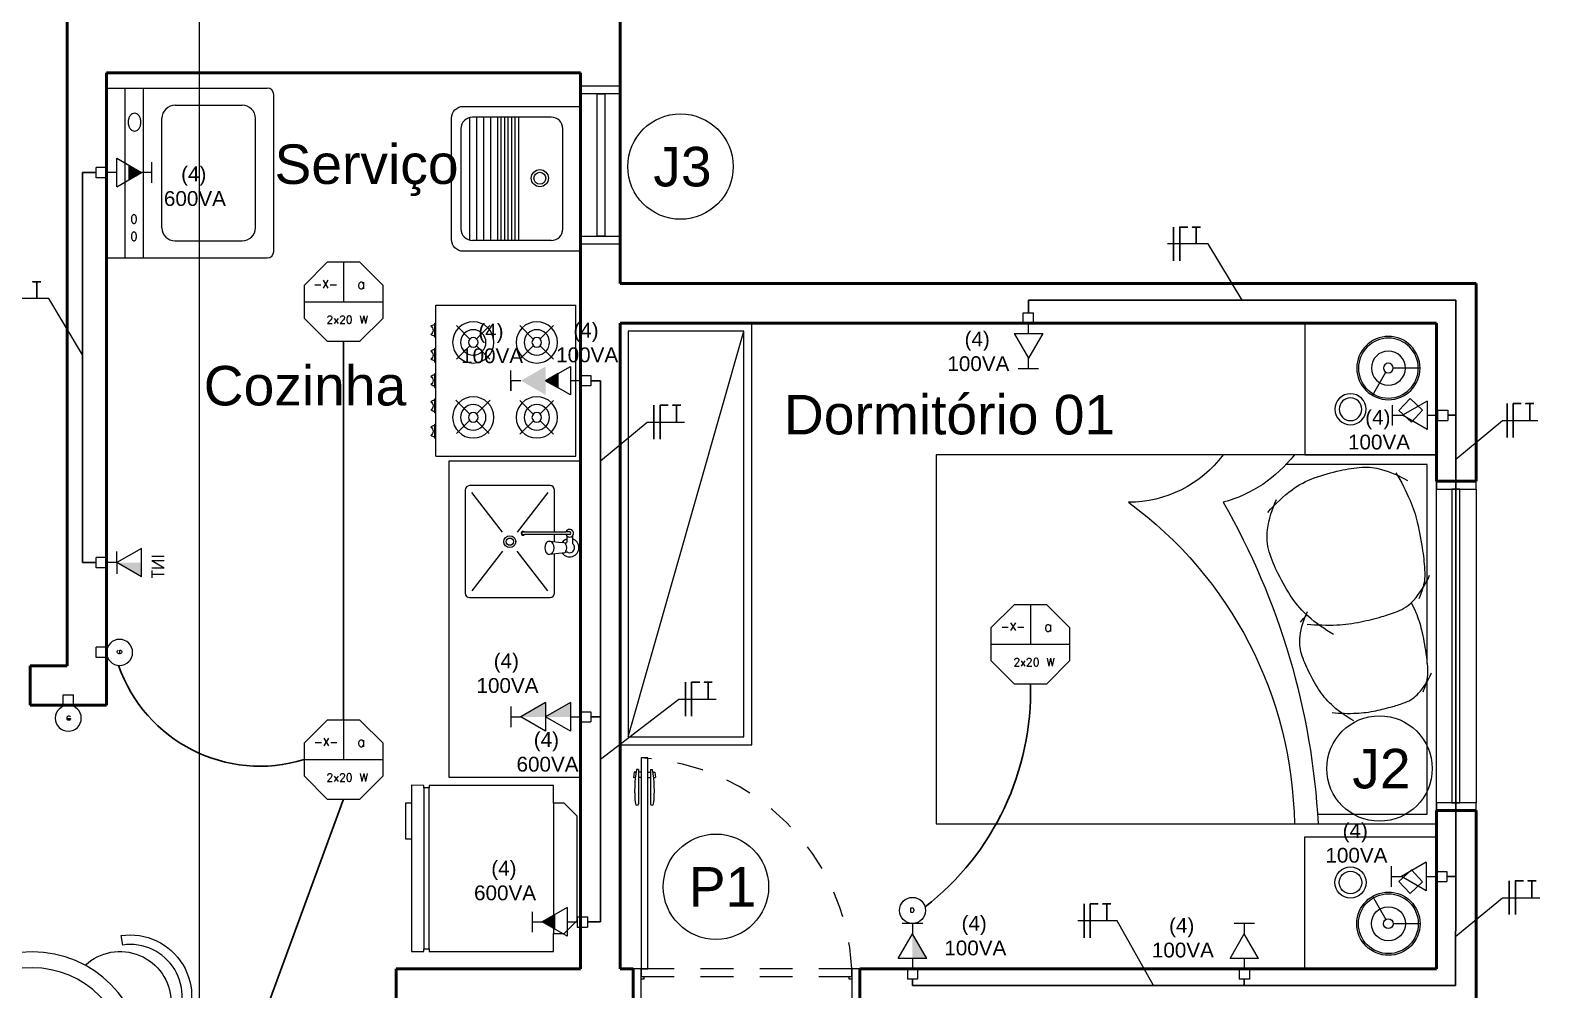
# Model space of a CAD drawing. Header units: inches. Extents: x 179605 to 179710, y 9196007 to 9196046.
# Drawn here: x 179674.85 to 179680.59, y 9196027.14 to 9196030.78 of the extents above; entities that cross this region are included whole.
import ezdxf

# ---------------------------------------------------------------- set-up
doc = ezdxf.new("R2010")
doc.units = ezdxf.units.IN
doc.header["$MEASUREMENT"] = 0
for name, pattern in [('CONTINU', [0]), ('DASH2', [0.75, 0.5, -0.25]), ('HIDDEN', [0.375, 0.25, -0.125]), ('HIDDEN2', [0.1875, 0.125, -0.0625])]:
    doc.linetypes.add(name, pattern=pattern)
for name, color, linetype in [('Electric', 10, 'Continuous'), ('ILUMINAÇÃO', 3, 'Continuous'), ('LAYOUT', 7, 'CONTINU'), ('LAYOUT_A. MOLHADAS', 7, 'Continuous'), ('PTF', 1, 'Continuous'), ('PTO', 1, 'Continuous'), ('TEP', 40, 'DASH2'), ('TEXTO', 250, 'Continuous')]:
    doc.layers.add(name, color=color, linetype=linetype)
for name, color, linetype, lineweight in [('Eletrodutos', 220, 'Continuous', 25), ('ESQUADRIA', 7, 'Continuous', 5), ('FNT', 30, 'Continuous', 25), ('HACHURA', 7, 'Continuous', 0), ('HASTES', 250, 'Continuous', 25), ('NOTAS', 180, 'Continuous', 25), ('PAREDE', 7, 'Continuous', 50), ('PISO', 7, 'Continuous', 5), ('SÍMBOLO', 7, 'Continuous', 5)]:
    doc.layers.add(name, color=color, linetype=linetype, lineweight=lineweight)
doc.styles.add('Cota', font='arial.ttf')
doc.styles.add('R_60_1-100', font='swissl.ttf', dxfattribs={"height": 0.15})
doc.styles.add('R_80_1-75', font='swissl.ttf', dxfattribs={"height": 0.15})
doc.styles.add('romans', font='romans.shx', dxfattribs={"width": 1.4})
doc.styles.get("Standard").update_dxf_attribs({"font": ''})
doc.styles.get('STANDARD').set_extended_font_data('txt.shx')

# ---------------------------------------------------------------- blocks, each defined once
blk = doc.blocks.new('A$C44EB09CF')
at = {"layer": 'ESQUADRIA'}
for points in [[(0, 0), (0.03, 0), (0.03, 0.15), (0, 0.15)], [(0.57, 0), (0.03, 0), (0.03, 0.15), (0.57, 0.15)], [(0.57, 0), (0.6, 0), (0.6, 0.15), (0.57, 0.15)], [(0.03, 0.0576), (0.57, 0.0576), (0.57, 0.0876), (0.03, 0.0876)]]:
    blk.add_lwpolyline(points, close=True, dxfattribs=at)
blk = doc.blocks.new('maquina_lavar')
at = {"layer": 'LAYOUT_A. MOLHADAS'}
for p, q in [((0, 0.2975), (0, -0.2975)), ((0.635, 0.3225), (0.025, 0.3225)), ((0.495, 0.3225), (0.495, -0.3225)), ((0.565, 0.3225), (0.565, -0.3225)), ((0.635, 0.3225), (0.635, -0.3225)), ((0.375, 0.2575), (0.12, 0.2575)), ((0.07, 0.2075), (0.07, -0.2075)), ((0.425, 0.2075), (0.425, -0.2075)), ((0.375, -0.2575), (0.12, -0.2575)), ((0.635, -0.3225), (0.025, -0.3225))]:
    blk.add_line(p, q, dxfattribs=at)
for points in [[(0.5311, 0.2576, 0.158104), (0.5277, 0.2565, 0.106506), (0.5242, 0.2526, 0.071806), (0.5222, 0.2474, 0.05817), (0.5214, 0.2406, 0.05817), (0.5222, 0.2338, 0.071806), (0.5242, 0.2286, 0.106506), (0.5277, 0.2247, 0.158104), (0.5311, 0.2236, 0.158104), (0.5345, 0.2247, 0.106506), (0.5379, 0.2286, 0.071806), (0.54, 0.2338, 0.05817), (0.5408, 0.2406, 0.05817), (0.54, 0.2474, 0.071806), (0.5379, 0.2526, 0.106506), (0.5345, 0.2565, 0.158104)], [(0.5311, 0.192, 0.158104), (0.5277, 0.1909, 0.106506), (0.5242, 0.187, 0.071806), (0.5222, 0.1818, 0.05817), (0.5214, 0.175, 0.05817), (0.5222, 0.1682, 0.071806), (0.5242, 0.163, 0.106506), (0.5277, 0.1591, 0.158104), (0.5311, 0.158, 0.158104), (0.5345, 0.1591, 0.106506), (0.5379, 0.163, 0.071806), (0.54, 0.1682, 0.05817), (0.5408, 0.175, 0.05817), (0.54, 0.1818, 0.071806), (0.5379, 0.187, 0.106506), (0.5345, 0.1909, 0.158104)], [(0.5287, -0.1589, 0.132138), (0.5199, -0.1612, 0.106661), (0.5115, -0.1688, 0.083339), (0.5064, -0.1794, 0.072039), (0.5044, -0.1929, 0.072039), (0.5064, -0.2063, 0.083339), (0.5115, -0.2169, 0.106661), (0.5199, -0.2245, 0.132138), (0.5287, -0.2269, 0.132138), (0.5375, -0.2245, 0.106661), (0.5459, -0.2169, 0.083339), (0.551, -0.2063, 0.072039), (0.553, -0.1929, 0.072039), (0.551, -0.1794, 0.083339), (0.5459, -0.1688, 0.106661), (0.5375, -0.1612, 0.132138)]]:
    blk.add_lwpolyline(points, format="xyb", close=True, dxfattribs=at)
for centre, radius, start, end in [((0.025, 0.2975), 0.025, 90, 180), ((0.12, 0.2075), 0.05, 90, 180), ((0.375, 0.2075), 0.05, 0, 90), ((0.12, -0.2075), 0.05, 180, 270), ((0.375, -0.2075), 0.05, 270, 0), ((0.025, -0.2975), 0.025, 180, 270)]:
    blk.add_arc(centre, radius, start, end, dxfattribs=at)
blk = doc.blocks.new('A$C12630BB8')
for p, q in [((0.0409, 0.112), (0.0409, 0.41)), ((0.4645, 0.4546), (0.0855, 0.4546)), ((0.509, 0.112), (0.509, 0.41)), ((0.0855, 0.0674), (0.4645, 0.0674))]:
    blk.add_line(p, q)
blk.add_lwpolyline([(0, 0), (0, 0.4457, -0.414214), (0.0446, 0.4903), (0.5054, 0.4903, -0.414214), (0.55, 0.4457), (0.55, 0)], format="xyb", close=True)
for points in [[(0.0421, 0.4203), (0.5079, 0.4203)], [(0.0409, 0.3938), (0.509, 0.3938)], [(0.0409, 0.3674), (0.509, 0.3674)], [(0.0409, 0.341), (0.509, 0.341)], [(0.0409, 0.3145), (0.509, 0.3145)], [(0.0409, 0.3013), (0.509, 0.3013)], [(0.0409, 0.2881), (0.509, 0.2881)], [(0.0409, 0.2749), (0.509, 0.2749)], [(0.0409, 0.2617), (0.509, 0.2617)], [(0.0409, 0.2485), (0.509, 0.2485)], [(0.0409, 0.2352), (0.509, 0.2352)]]:
    blk.add_lwpolyline(points)
for radius in [0.0325, 0.0226]:
    blk.add_circle((0.2773, 0.1549), radius)
for centre, start, end in [((0.0855, 0.41), 90, 180), ((0.4645, 0.41), 0, 90), ((0.0855, 0.112), 180, 270), ((0.4645, 0.112), 270, 0)]:
    blk.add_arc(centre, 0.0446, start, end)
blk = doc.blocks.new('A$C7E1C57F4')
at = {"layer": 'LAYOUT_A. MOLHADAS'}
for p, q in [((0.1175, 0.6525), (0.0675, 0.6025)), ((0.5125, 0.6525), (0.1175, 0.6525)), ((0.5625, 0.6025), (0.5125, 0.6525)), ((0.0675, 0.6025), (0.0675, 0.5625)), ((0.5625, 0.5625), (0.5625, 0.6025)), ((0.0675, 0.5625), (0, 0.5625)), ((0, 0.5625), (0, 0.09)), ((0.0675, 0.5625), (0.5625, 0.5625)), ((0.63, 0.5625), (0.5625, 0.5625)), ((0.63, 0.09), (0.63, 0.5625)), ((0, 0.09), (0.01, 0.09)), ((0.01, 0.07), (0, 0.07)), ((0, 0.07), (0, 0.0225)), ((0.62, 0.09), (0.01, 0.09)), ((0.01, 0.09), (0.01, 0.07)), ((0.01, 0.07), (0.62, 0.07)), ((0.62, 0.07), (0.62, 0.09)), ((0.62, 0.09), (0.63, 0.09)), ((0.63, 0.07), (0.62, 0.07)), ((0.63, 0.0225), (0.63, 0.07)), ((0, 0.0225), (0.0675, 0.0225)), ((0.0675, 0.0225), (0.2025, 0.0225)), ((0.0675, 0.0225), (0.0675, 0)), ((0.2025, 0), (0.2025, 0.0225)), ((0.2025, 0.0225), (0.63, 0.0225)), ((0.0675, 0), (0.2025, 0))]:
    blk.add_line(p, q, dxfattribs=at)
blk = doc.blocks.new('A$C4DAD441B')
at = {"layer": 'LAYOUT_A. MOLHADAS', "lineweight": 0}
for p, q in [((0, 0.408), (0, 0.017)), ((0.323, 0.4251), (0.017, 0.425)), ((0.34, 0.2494), (0.34, 0.4081)), ((0.1419, 0.2488), (0.0255, 0.3995)), ((0.3145, 0.3995), (0.198, 0.2488)), ((0.2201, 0.2494), (0.2255, 0.2494)), ((0.2201, 0.2394), (0.2255, 0.2394)), ((0.2255, 0.2494), (0.3837, 0.2494)), ((0.3837, 0.2394), (0.2255, 0.2394)), ((0.34, 0.2125), (0.34, 0.2394)), ((0.3973, 0.2494), (0.3837, 0.2494)), ((0.3973, 0.2394), (0.3837, 0.2394)), ((0.388, 0.223), (0.388, 0.2333)), ((0.4079, 0.2345), (0.408, 0.2227)), ((0.142, 0.1762), (0.0255, 0.0255)), ((0.3145, 0.0255), (0.198, 0.1763)), ((0.3199, 0.2141), (0.3691, 0.2099)), ((0.3754, 0.2093), (0.3691, 0.2099)), ((0.3754, 0.2093), (0.3785, 0.2082)), ((0.3785, 0.2082), (0.382, 0.2035)), ((0.382, 0.1752), (0.3785, 0.1705)), ((0.3887, 0.1726), (0.38, 0.1726)), ((0.382, 0.2035), (0.3839, 0.1975)), ((0.3839, 0.1812), (0.382, 0.1752)), ((0.3839, 0.1975), (0.3847, 0.1893)), ((0.3847, 0.1893), (0.3839, 0.1812)), ((0.388, 0.2157), (0.388, 0.223)), ((0.408, 0.2227), (0.408, 0.205)), ((0.3691, 0.1688), (0.3199, 0.1643)), ((0.34, 0.0171), (0.34, 0.1661)), ((0.3754, 0.1693), (0.3691, 0.1688)), ((0.3785, 0.1705), (0.3754, 0.1693)), ((0.017, 0), (0.323, 0.0001))]:
    blk.add_line(p, q, dxfattribs=at)
for radius in [0.0226, 0.0138]:
    blk.add_circle((0.17, 0.2125), radius, dxfattribs=at)
for centre, radius, start, end in [((0.017, 0.408), 0.017, 90.00674, 180.00674), ((0.323, 0.4081), 0.017, 0.00674, 90.00674), ((0.2201, 0.2444), 0.00738, 42.66263, 317.35084), ((0.2201, 0.2444), 0.005, 90.00026, 270.01321), ((0.3973, 0.2444), 0.0145, 317.20607, 159.84573), ((0.3973, 0.2444), 0.0145, 200.16775, 229.84738), ((0.3973, 0.2444), 0.0145, 229.84737, 317.20607), ((0.3973, 0.2444), 0.005, 270.01046, 90.00301), ((0.3418, 0.1895), 0.039, 155.08804, 204.92543), ((0.3199, 0.1991), 0.015, 89.84951, 153.00391), ((0.3203, 0.1797), 0.0153, 205.49512, 268.52656), ((0.3195, 0.1978), 0.0164, 29.86467, 88.62792), ((0.3185, 0.1814), 0.0173, 283.13217, 329.34132), ((0.3028, 0.1895), 0.035, 331.08948, 27.88281), ((0.3973, 0.1894), 0.0349, 105.54406, 144.00547), ((0.3973, 0.1894), 0.0349, 216.17721, 72.2635), ((0.378, 0.2156), 0.01, 282.83522, 0.00674), ((0.3973, 0.1894), 0.0189, 242.74347, 55.74429), ((0.017, 0.017), 0.017, 180.00674, 270.00674), ((0.323, 0.0171), 0.017, 270.00673, 0.00673)]:
    blk.add_arc(centre, radius, start, end, dxfattribs=at)
blk = doc.blocks.new('A$C4ABB454C')
at = {"layer": 'LAYOUT_A. MOLHADAS', "lineweight": 0}
blk.add_lwpolyline([(0.55, 1.2), (0.05, 1.2), (0.05, 0), (0.55, 0)], close=True, dxfattribs=at)
at = {"layer": 'PISO', "color": 1}
blk.add_blockref('A$C4DAD441B', (0.1111, 0.6815), dxfattribs=at)
blk = doc.blocks.new('A$C73877B83')
at = {"layer": 'LAYOUT'}
for p, q in [((0.2747, 0.243), (0.1867, 0.1922)), ((0.1708, 0.063), (0.1708, 0.1646))]:
    blk.add_line(p, q, dxfattribs=at)
for points in [[(0.5, 0), (0, 0), (0, 0.5), (0.5, 0.5)], [(0.2859, 0.1004), (0.3301, 0.0532), (0.3754, 0.0957), (0.3312, 0.1428)]]:
    blk.add_lwpolyline(points, close=True, dxfattribs=at)
for centre, radius in [((0.3271, 0.3269), 0.059), ((0.3271, 0.3269), 0.043), ((0.1708, 0.183), 0.12), ((0.1708, 0.183), 0.1136), ((0.1708, 0.183), 0.0646), ((0.1708, 0.183), 0.0184)]:
    blk.add_circle(centre, radius, dxfattribs=at)
blk = doc.blocks.new('A$C732F4725')
at = {"layer": 'LAYOUT'}
blk.add_line((0.03, 1.57), (0.47, 0.03), dxfattribs=at)
for points in [[(0, 1.6), (0.5, 1.6), (0.5, 0), (0, 0)], [(0.03, 1.57), (0.47, 1.57), (0.47, 0.03), (0.03, 0.03)]]:
    blk.add_lwpolyline(points, close=True, dxfattribs=at)
blk = doc.blocks.new('camacasal1')
at = {"layer": 'LAYOUT', "lineweight": 20}
for p, q in [((0.1, 0), (0.1, 1.4)), ((0.1, 1.4), (2, 1.4)), ((2, 1.4), (2, 0)), ((1.5482, 1.364), (1.964, 1.364)), ((1.964, 1.364), (1.964, 0.8486)), ((1.964, 0.7916), (1.964, 0.036)), ((2, 0), (0.1, 0)), ((1.964, 0.036), (1.4292, 0.036))]:
    blk.add_line(p, q, dxfattribs=at)
for points in [[(1.6853, 1.0097, 0.050543), (1.6075, 0.9542, 0.064376), (1.5579, 0.8978, 0.03352), (1.5145, 0.8232, 0.039598), (1.4874, 0.7553, 0.109626), (1.4818, 0.6879, 0.0754), (1.5094, 0.5942)], [(1.6035, 0.9779, -0.034352), (1.6955, 0.9804, -0.04249), (1.7693, 0.9709, -0.015911), (1.8335, 0.955, -0.020937), (1.8812, 0.9393, -0.121269), (1.9314, 0.9049, -0.080025), (1.9807, 0.8278)], [(1.9038, 0.5611, 0.014129), (1.921, 0.5979, 0.04596), (1.9428, 0.6645, 0.01901), (1.9594, 0.7529, 0.025886), (1.9658, 0.8187, 0.088683), (1.9591, 0.869, 0.020726), (1.9477, 0.9003)], [(1.609, 0.6815, 0.050543), (1.513, 0.613, 0.064376), (1.4517, 0.5435, 0.03352), (1.3983, 0.4514, 0.039598), (1.3648, 0.3677, 0.109626), (1.3579, 0.2845, 0.0754), (1.392, 0.1689)], [(1.4832, 0.6344, 0.020037), (1.5074, 0.608, 0.075208)], [(1.508, 0.6422, -0.034352), (1.6215, 0.6452, -0.04249), (1.7125, 0.6336, -0.015911), (1.7917, 0.6139, -0.020937), (1.8506, 0.5945, -0.121269), (1.9126, 0.5521, -0.080025), (1.9733, 0.4571)], [(1.8455, 0.0681, 0.033461), (1.8997, 0.1735, 0.04596), (1.9265, 0.2556, 0.01901), (1.9471, 0.3647, 0.025886), (1.9549, 0.4458, 0.088683), (1.9467, 0.5079, 0.020726), (1.9326, 0.5465)], [(1.3596, 0.2185, 0.057152), (1.4511, 0.1325, 0.075208), (1.5356, 0.0875, 0.030275), (1.634, 0.0593, 0.036967), (1.717, 0.0472, 0.089016), (1.7911, 0.0551, 0.061822), (1.8892, 0.0975)]]:
    blk.add_lwpolyline(points, format="xyb", dxfattribs=at)
for centre, radius, start, end in [((-0.0814, 1.4233), 1.5416, 306.24325, 359.13368), ((-1.1907, 1.5456), 2.7445, 330.16037, 356.95887), ((0.83, -0.27), 0.45, 36.8699, 90), ((1.055, -0.315), 0.5131, 37.87498, 74.74488)]:
    blk.add_arc(centre, radius, start, end, dxfattribs=at)
blk = doc.blocks.new('PORTA80_PB')
at = {"layer": 'ESQUADRIA'}
for p, q in [((0.0036, 0.8955), (0.0002, 0.8755)), ((0.0075, 0.8755), (0.0002, 0.8755)), ((0.0105, 0.8955), (0.0036, 0.8955)), ((0.02, 0.9055), (0.0125, 0.9055)), ((0.02, 0.9055), (0.02, 0.7763)), ((0.03, 0.8955), (0.02, 0.8955)), ((0.03, 0.8755), (0.02, 0.8755)), ((0.055, 0.8955), (0.065, 0.8955)), ((0.055, 0.8755), (0.065, 0.8755)), ((0.065, 0.9055), (0.065, 0.7763)), ((0.065, 0.9055), (0.0725, 0.9055)), ((0.0745, 0.8955), (0.0814, 0.8955)), ((0.0775, 0.8755), (0.0848, 0.8755)), ((0.0814, 0.8955), (0.0848, 0.8755)), ((0.83, 0), (0.03, 0))]:
    blk.add_line(p, q, dxfattribs=at)
for points in [[(0.03, 0.15), (0.055, 0.15), (0.055, 0.95), (0.03, 0.95)], [(0, 0), (0.03, 0), (0.03, 0.15), (0, 0.15)], [(0.04, 0.11), (0.03, 0.11), (0.03, 0.12), (0.04, 0.12)], [(0.82, 0.12), (0.83, 0.12), (0.83, 0.11), (0.82, 0.11)], [(0.83, 0), (0.86, 0), (0.86, 0.15), (0.83, 0.15)]]:
    blk.add_lwpolyline(points, close=True, dxfattribs=at)
at = {"layer": 'ESQUADRIA', "linetype": 'HIDDEN2'}
blk.add_lwpolyline([(0.03, 0.12), (0.83, 0.12), (0.83, 0.15), (0.03, 0.15)], close=True, dxfattribs=at)
at = {"layer": 'ESQUADRIA', "linetype": 'HIDDEN', "ltscale": 0.4}
blk.add_arc((-0.0154, 0.1046), 0.8466, 3.07158, 86.92842, dxfattribs=at)
at = {"layer": 'ESQUADRIA'}
for centre, radius, start, end in [((0.4334, 0.8257), 0.4284, 169.26017, 186.65508), ((-0.3484, 0.8257), 0.4284, 353.34492, 10.73983), ((0.0139, 0.7771), 0.00614, 187.18725, 352.0859), ((0.0711, 0.7771), 0.00614, 187.9141, 352.81275)]:
    blk.add_arc(centre, radius, start, end, dxfattribs=at)
blk = doc.blocks.new('A$C249D7A9F')
at = {"layer": 'LAYOUT_A. MOLHADAS'}
for p, q in [((0, 0.0191), (0, 0.5514)), ((0, 0.5514), (0.5732, 0.5514)), ((0.5732, 0.0191), (0.5732, 0.5514)), ((0.1342, 0.4155), (0.0836, 0.4661)), ((0.2109, 0.4661), (0.1604, 0.4157)), ((0.4186, 0.4156), (0.3683, 0.4659)), ((0.4955, 0.4659), (0.445, 0.4154)), ((0.1345, 0.3897), (0.0836, 0.3388)), ((0.2109, 0.3388), (0.1601, 0.3896)), ((0.4191, 0.3895), (0.3683, 0.3386)), ((0.4955, 0.3386), (0.4445, 0.3896)), ((0.1339, 0.174), (0.0857, 0.2223)), ((0.2129, 0.2251), (0.1613, 0.1734)), ((0.4186, 0.1743), (0.3683, 0.2247)), ((0.4956, 0.2247), (0.4451, 0.1742)), ((0.1355, 0.1476), (0.0857, 0.0978)), ((0.2129, 0.095), (0.1598, 0.1481)), ((0.4191, 0.1482), (0.3683, 0.0974)), ((0.4956, 0.0974), (0.4446, 0.1484)), ((0, 0.0191), (0.5732, 0.0191)), ((0.0684, 0.0153), (0.0684, 0.0172)), ((0.0684, 0.0172), (0.1212, 0.0172)), ((0.0684, 0.0153), (0.1212, 0.0153)), ((0.0849, 0.0172), (0.0849, 0.0191)), ((0.1049, 0.0172), (0.1049, 0.0191)), ((0.1212, 0.0153), (0.1212, 0.0172)), ((0.1647, 0.0172), (0.2176, 0.0172)), ((0.1647, 0.0153), (0.1647, 0.0172)), ((0.1647, 0.0153), (0.2176, 0.0153)), ((0.1812, 0.0172), (0.1812, 0.0191)), ((0.2012, 0.0172), (0.2012, 0.0191)), ((0.2176, 0.0153), (0.2176, 0.0172)), ((0.261, 0.0172), (0.3139, 0.0172)), ((0.261, 0.0153), (0.261, 0.0172)), ((0.261, 0.0153), (0.3139, 0.0153)), ((0.2775, 0.0172), (0.2775, 0.0191)), ((0.2975, 0.0172), (0.2975, 0.0191)), ((0.3139, 0.0153), (0.3139, 0.0172)), ((0.3574, 0.0153), (0.3574, 0.0172)), ((0.3574, 0.0172), (0.4102, 0.0172)), ((0.3574, 0.0153), (0.4102, 0.0153)), ((0.3739, 0.0172), (0.3739, 0.0191)), ((0.3939, 0.0172), (0.3939, 0.0191)), ((0.4102, 0.0153), (0.4102, 0.0172)), ((0.4516, 0.0153), (0.4516, 0.0172)), ((0.4516, 0.0172), (0.5044, 0.0172)), ((0.4516, 0.0153), (0.5044, 0.0153)), ((0.4681, 0.0172), (0.4681, 0.0191)), ((0.4881, 0.0172), (0.4881, 0.0191)), ((0.5044, 0.0153), (0.5044, 0.0172))]:
    blk.add_line(p, q, dxfattribs=at)
for centre, radius in [((0.1474, 0.4028), 0.0783), ((0.4318, 0.4028), 0.0783), ((0.1474, 0.4028), 0.0483), ((0.1474, 0.4028), 0.0183), ((0.4318, 0.4028), 0.0483), ((0.4318, 0.4028), 0.0183), ((0.1474, 0.1615), 0.0783), ((0.4318, 0.1615), 0.0783), ((0.1474, 0.1615), 0.0483), ((0.1474, 0.1615), 0.0183), ((0.4318, 0.1615), 0.0483), ((0.4318, 0.1615), 0.0183)]:
    blk.add_circle(centre, radius, dxfattribs=at)
for centre, radius, start, end in [((0.0949, 0.0152), 0.0214, 179.77732, 222.19147), ((0.0942, -0.0091), 0.0182, 30.07184, 146.86423), ((0.0949, 0.0152), 0.0214, 314.74459, 0.22268), ((0.1912, 0.0152), 0.0214, 179.77732, 222.19147), ((0.1905, -0.0091), 0.0182, 30.07184, 146.86423), ((0.1912, 0.0152), 0.0214, 314.74459, 0.22268), ((0.2875, 0.0152), 0.0214, 179.77732, 222.19147), ((0.2869, -0.0091), 0.0182, 30.07184, 146.86423), ((0.2875, 0.0152), 0.0214, 314.74459, 0.22268), ((0.3839, 0.0152), 0.0214, 179.77732, 222.19147), ((0.3832, -0.0091), 0.0182, 30.07184, 146.86423), ((0.3839, 0.0152), 0.0214, 314.74459, 0.22268), ((0.4781, 0.0152), 0.0214, 179.77732, 222.19147), ((0.4774, -0.0091), 0.0182, 30.07184, 146.86423), ((0.4781, 0.0152), 0.0214, 314.74459, 0.22268)]:
    blk.add_arc(centre, radius, start, end, dxfattribs=at)
blk = doc.blocks.new('A$C39A72CA2')
at = {"layer": 'ESQUADRIA'}
for points in [[(0, 0), (0.03, 0), (0.03, 0.15), (0, 0.15)], [(1.22, 0), (0.03, 0), (0.03, 0.15), (1.22, 0.15)], [(1.22, 0), (1.25, 0), (1.25, 0.15), (1.22, 0.15)], [(0.03, 0.0576), (1.22, 0.0576), (1.22, 0.0876), (0.03, 0.0876)]]:
    blk.add_lwpolyline(points, close=True, dxfattribs=at)
blk = doc.blocks.new('A$C7D722421')
at = {"layer": 'LAYOUT', "lineweight": 20}
for points in [[(0.8981, 1.2136), (0.8649, 1.199, 0.666667), (0.5019, 1.192), (0.4682, 1.2053, -0.666667)], [(0.1378, 0.8649), (0.1232, 0.8981, 0.666667), (0.1315, 0.4682), (0.1448, 0.5019, -0.666667)], [(1.199, 0.4719), (1.2136, 0.4387, 0.666667), (1.2053, 0.8686), (1.192, 0.8349, -0.666667)], [(0.4719, 0.1378), (0.4387, 0.1232, 0.666667), (0.8686, 0.1315), (0.8349, 0.1448, -0.666667)]]:
    blk.add_lwpolyline(points, format="xyb", close=True, dxfattribs=at)
for radius in [0.4235, 0.363]:
    blk.add_circle((0.6684, 0.6684), radius, dxfattribs=at)
for centre, start, end in [((0.6857, 1.0745), 349.02539, 186.09004), ((0.2623, 0.6857), 79.02539, 276.09004), ((1.0745, 0.6511), 259.02539, 96.09004), ((0.6511, 0.2623), 169.02539, 6.09004)]:
    blk.add_arc(centre, 0.1936, start, end, dxfattribs=at)
blk = doc.blocks.new('tta100')
for p, q in [((-0.1, 0.68), (0.1, 0.68)), ((0, 0.68), (0, 0.58)), ((-0.139, 0.34), (0, 0.58)), ((0.139, 0.34), (0, 0.58)), ((-0.139, 0.1), (0, 0.34)), ((-0.139, 0.34), (0.139, 0.34)), ((0.139, 0.1), (0, 0.34)), ((-0.139, 0.1), (0.139, 0.1)), ((-0.05, 0), (0.05, 0)), ((-0.05, 0), (-0.05, -0.1)), ((0, 0.1), (0, 0)), ((0.05, 0), (0.05, -0.1)), ((-0.05, -0.1), (0.05, -0.1))]:
    blk.add_line(p, q)
for points in [[(0, 0.34), (0, 0.58), (-0.139, 0.34)], [(0, 0.1), (0, 0.34), (-0.139, 0.1)]]:
    blk.add_solid(points)
blk = doc.blocks.new('TA60')
at = {"lineweight": 5}
for p, q in [((-0.139, 0.1), (0, 0.34)), ((-0.1, 0.44), (0.1, 0.44)), ((0, 0.44), (0, 0.34)), ((0.139, 0.1), (0, 0.34)), ((-0.069, 0.22), (0.069, 0.22)), ((-0.139, 0.1), (0.139, 0.1)), ((-0.05, 0), (-0.05, -0.1)), ((-0.05, 0), (0.05, 0)), ((0, 0.1), (0, 0)), ((0.05, 0), (0.05, -0.1)), ((-0.05, -0.1), (0.05, -0.1))]:
    blk.add_line(p, q, dxfattribs=at)
blk.add_lwpolyline([(0, 0.22, 0.139, 0, 0), (0, 0.34, 0, 0, 0)], format="xyseb", dxfattribs=at)
blk = doc.blocks.new('ta30')
at = {"lineweight": 5}
for p, q in [((-0.139, 0.1), (0, 0.34)), ((-0.1, 0.44), (0.1, 0.44)), ((0, 0.44), (0, 0.34)), ((0.139, 0.1), (0, 0.34)), ((-0.139, 0.1), (0.139, 0.1)), ((-0.05, 0), (-0.05, -0.1)), ((-0.05, 0), (0.05, 0)), ((0, 0.1), (0, 0)), ((0.05, 0), (0.05, -0.1)), ((-0.05, -0.1), (0.05, -0.1))]:
    blk.add_line(p, q, dxfattribs=at)
blk = doc.blocks.new('TA100')
at = {"lineweight": 5}
for p, q in [((-0.139, 0.1), (0, 0.34)), ((-0.1, 0.44), (0.1, 0.44)), ((0, 0.44), (0, 0.34)), ((0.139, 0.1), (0, 0.34)), ((-0.139, 0.1), (0, 0.1)), ((-0.05, 0), (0.05, 0)), ((-0.05, 0), (-0.05, -0.1)), ((0, 0.1), (0, 0)), ((0, 0.1), (0.139, 0.1)), ((0.05, 0), (0.05, -0.1)), ((-0.05, -0.1), (0.05, -0.1))]:
    blk.add_line(p, q, dxfattribs=at)
blk.add_solid([(0, 0.1), (0, 0.34), (-0.139, 0.1)], dxfattribs=at)
blk = doc.blocks.new('INTERRUP SIMP 1 TC')
at = {"lineweight": 5}
for p, q in [((-5, 2.5), (-5, -2.5)), ((0, 2.5), (-5, 2.5)), ((0, 2.5), (0, -2.5)), ((0, -2.5), (-5, -2.5)), ((0, 0), (0, 0))]:
    blk.add_line(p, q, dxfattribs=at)
at = {"lineweight": 5, "ltscale": 0.5}
blk.add_circle((6.33, 0.04), 6.33, dxfattribs=at)
blk = doc.blocks.new('BlockRetard')
at = {"layer": 'HACHURA'}
h = blk.add_hatch(color=1, dxfattribs=at)
h.dxf.hatch_style = 1
h.paths.add_polyline_path([(-0.1328, 0.0541), (-0.2266, 0), (-0.1328, -0.0541)])
h = blk.add_hatch(color=1, dxfattribs=at)
h.dxf.hatch_style = 1
h.paths.add_polyline_path([(-0.0859, -0.0271), (-0.0859, 0.0271), (-0.1328, 0)])
at = {"layer": 'Electric'}
for points in [[(-0.2266, 0), (-0.2656, 0), (-0.2656, 0.0391), (-0.2656, -0.0391)], [(0, 0), (0, -0.0195), (0.0391, -0.0195), (0.0391, 0.0195), (0, 0.0195), (0, 0), (-0.0391, 0), (-0.0391, 0.0541), (-0.0859, 0.0271), (-0.0859, -0.0271), (-0.1328, 0), (-0.0859, 0.0271), (-0.0859, -0.0271), (-0.0391, -0.0541), (-0.0391, 0)]]:
    blk.add_lwpolyline(points, dxfattribs=at)
blk = doc.blocks.new('TEL130')
for p, q in [((-0.139, 0.34), (0.139, 0.34)), ((-0.139, 0.34), (0, 0.1)), ((0.139, 0.34), (0, 0.1)), ((-0.05, 0), (-0.05, -0.1)), ((-0.05, 0), (0.05, 0)), ((0, 0.1), (0, 0)), ((0.05, 0), (0.05, -0.1)), ((-0.05, -0.1), (0.05, -0.1))]:
    blk.add_line(p, q)
blk.add_solid([(0, 0.34), (0, 0.1), (-0.139, 0.34)])
blk = doc.blocks.new('Iluminação1')
at = {"layer": 'ILUMINAÇÃO'}
for p, q in [((0, 0.15), (0, 0)), ((-0.15, 0), (0.15, 0))]:
    blk.add_line(p, q, dxfattribs=at)
blk.add_lwpolyline([(-0.0621, 0.15), (-0.15, 0.0621), (-0.15, -0.0621), (-0.0621, -0.15), (0.0621, -0.15), (0.15, -0.0621), (0.15, 0.0621), (0.0621, 0.15)], close=True, dxfattribs=at)

msp = doc.modelspace()

# ---------------------------------------------------------------- linework, layer by layer
at = {"layer": 'Eletrodutos', "linetype": 'CONTINU', "lineweight": 30}
for p, q in [((179675.0532, 9196030.2401), (179675.0532, 9196028.7599)), ((179675.105, 9196030.2401), (179675.0532, 9196030.2401)), ((179678.6441, 9196029.7081), (179678.6441, 9196029.7566)), ((179678.6441, 9196029.7566), (179680.2667, 9196029.7566)), ((179680.2667, 9196029.7566), (179680.2667, 9196027.569)), ((179676.0441, 9196029.6002), (179676.0441, 9196028.1627)), ((179676.9832, 9196029.4505), (179677.0191, 9196029.4505)), ((179677.0191, 9196029.4505), (179677.0191, 9196027.3964)), ((179680.2362, 9196029.319), (179680.2667, 9196029.319)), ((179675.105, 9196028.7599), (179675.0532, 9196028.7599)), ((179676.9832, 9196028.1748), (179677.0191, 9196028.1748)), ((179676.0441, 9196027.8627), (179675.4956, 9196026.369)), ((179680.2332, 9196027.569), (179680.2667, 9196027.569)), ((179680.2667, 9196027.569), (179680.2665, 9196027.1547)), ((179676.9705, 9196027.3964), (179677.0191, 9196027.3964)), ((179678.2041, 9196027.1799), (179678.2041, 9196027.1558)), ((179679.464, 9196027.1551), (179678.2041, 9196027.1558)), ((179679.464, 9196027.1799), (179679.464, 9196027.1551)), ((179680.2665, 9196027.1547), (179679.464, 9196027.1551))]:
    msp.add_line(p, q, dxfattribs=at)
for centre, radius, start, end in [((179675.7269, 9196028.5561), 0.5685, 199.10916, 287.10109), ((179677.6157, 9196028.2722), 1.0367, 307.84563, 1.55089)]:
    msp.add_arc(centre, radius, start, end, dxfattribs=at)
at = {"layer": 'FNT', "linetype": 'CONTINU', "lineweight": 30}
for p, q in [((179679.1957, 9196030.0337), (179679.1957, 9196029.9052)), ((179677.2226, 9196029.3574), (179677.2226, 9196029.2288)), ((179680.4618, 9196029.3634), (179680.4618, 9196029.2349)), ((179677.3425, 9196028.3058), (179677.3425, 9196028.1772)), ((179680.4701, 9196027.5527), (179680.4701, 9196027.4241)), ((179678.8557, 9196027.4652), (179678.8557, 9196027.3367))]:
    msp.add_line(p, q, dxfattribs=at)
for points in [[(179679.2188, 9196029.9052), (179679.2188, 9196030.0337), (179679.2497, 9196030.0337)], [(179679.2972, 9196030.0337), (179679.2663, 9196030.0337), (179679.2818, 9196030.0337), (179679.2818, 9196029.9695)], [(179674.895, 9196029.8262), (179674.8641, 9196029.8262), (179674.8795, 9196029.8262), (179674.8795, 9196029.762)], [(179677.2457, 9196029.2288), (179677.2457, 9196029.3574), (179677.2766, 9196029.3574)], [(179677.3242, 9196029.3574), (179677.2933, 9196029.3574), (179677.3087, 9196029.3574), (179677.3087, 9196029.2931)], [(179680.4849, 9196029.2349), (179680.4849, 9196029.3634), (179680.5158, 9196029.3634)], [(179680.5634, 9196029.3634), (179680.5325, 9196029.3634), (179680.5479, 9196029.3634), (179680.5479, 9196029.2992)], [(179677.3656, 9196028.1772), (179677.3656, 9196028.3058), (179677.3965, 9196028.3058)], [(179677.4441, 9196028.3058), (179677.4132, 9196028.3058), (179677.4286, 9196028.3058), (179677.4286, 9196028.2415)], [(179680.4932, 9196027.4241), (179680.4932, 9196027.5527), (179680.5241, 9196027.5527)], [(179680.5716, 9196027.5527), (179680.5407, 9196027.5527), (179680.5562, 9196027.5527), (179680.5562, 9196027.4884)], [(179678.8788, 9196027.3367), (179678.8788, 9196027.4652), (179678.9097, 9196027.4652)], [(179678.9572, 9196027.4652), (179678.9263, 9196027.4652), (179678.9418, 9196027.4652), (179678.9418, 9196027.401)]]:
    msp.add_lwpolyline(points, dxfattribs=at)
at = {"layer": 'HASTES', "linetype": 'CONTINU', "lineweight": 20}
for points in [[(179679.4554, 9196029.7566), (179679.327, 9196029.9695), (179679.1723, 9196029.9695)], [(179675.0532, 9196029.5492), (179674.9248, 9196029.762), (179674.77, 9196029.762)], [(179677.0191, 9196029.1469), (179677.1971, 9196029.2931), (179677.3385, 9196029.2931)], [(179680.2667, 9196029.1529), (179680.4447, 9196029.2992), (179680.5791, 9196029.2992)], [(179677.0191, 9196028.0147), (179677.317, 9196028.2415), (179677.4584, 9196028.2415)], [(179680.2666, 9196027.3422), (179680.4446, 9196027.4884), (179680.586, 9196027.4884)], [(179679.119, 9196027.1553), (179678.981, 9196027.401), (179678.8314, 9196027.401)]]:
    msp.add_lwpolyline(points, dxfattribs=at)
at = {"layer": 'ILUMINAÇÃO'}
msp.add_circle((179678.2041, 9196027.4403), 0.0495, dxfattribs=at)
at = {"layer": 'PAREDE'}
for p, q in [((179674.9941, 9196028.369), (179674.9941, 9196033.119)), ((179677.0941, 9196031.669), (179677.0941, 9196029.819)), ((179675.1441, 9196028.219), (179675.1441, 9196030.619)), ((179675.1441, 9196030.619), (179676.9441, 9196030.619)), ((179676.9441, 9196027.219), (179676.9441, 9196030.619)), ((179680.3441, 9196029.819), (179677.0941, 9196029.819)), ((179680.3441, 9196029.069), (179680.3441, 9196029.819)), ((179677.0941, 9196027.219), (179677.0941, 9196029.669)), ((179680.1941, 9196029.669), (179677.0941, 9196029.669)), ((179680.1941, 9196029.069), (179680.1941, 9196029.669)), ((179680.3441, 9196029.069), (179680.1941, 9196029.069)), ((179674.8541, 9196028.369), (179674.9941, 9196028.369)), ((179674.8541, 9196028.219), (179674.8541, 9196028.369)), ((179674.8541, 9196028.219), (179675.1441, 9196028.219)), ((179680.1941, 9196027.219), (179680.1941, 9196027.819)), ((179680.3441, 9196027.819), (179680.1941, 9196027.819)), ((179680.3441, 9196027.069), (179680.3441, 9196027.819)), ((179676.9441, 9196027.219), (179676.2441, 9196027.219)), ((179676.2441, 9196027.219), (179676.2441, 9196027.069)), ((179677.1441, 9196027.219), (179677.0941, 9196027.219)), ((179677.1441, 9196027.069), (179677.1441, 9196027.219)), ((179678.0041, 9196027.069), (179678.0041, 9196027.219)), ((179680.1941, 9196027.219), (179678.0041, 9196027.219))]:
    msp.add_line(p, q, dxfattribs=at)
at = {"layer": 'PTF', "ltscale": 10}
for q in [(179675.1832, 9196028.8018), (179675.1832, 9196028.7181)]:
    msp.add_line((179675.1832, 9196028.7599), q, dxfattribs=at)
at = {"layer": 'SÍMBOLO'}
msp.add_line((179675.4956, 9196039.4983), (179675.4956, 9196021.0524), dxfattribs=at)
for centre in [(179677.3232, 9196030.263), (179679.9773, 9196027.9786), (179677.4579, 9196027.5301)]:
    msp.add_circle(centre, 0.2, dxfattribs=at)

# ---------------------------------------------------------------- block references
at = {"layer": 'Electric', "xscale": -1, "rotation": 180}
msp.add_blockref('BlockRetard', (179676.9441, 9196029.4505), dxfattribs=at)
at = {"layer": 'ESQUADRIA', "xscale": -1, "rotation": 90}
msp.add_blockref('A$C44EB09CF', (179677.0941, 9196030.569), dxfattribs=at)
at = {"layer": 'ESQUADRIA', "rotation": 270}
msp.add_blockref('A$C39A72CA2', (179680.1941, 9196029.069), dxfattribs=at)
at = {"layer": 'ESQUADRIA'}
msp.add_blockref('PORTA80_PB', (179677.1441, 9196027.069), dxfattribs=at)
at = {"layer": 'ILUMINAÇÃO', "lineweight": 5, "ltscale": 0.5, "xscale": -0.0078125, "yscale": 0.0078125, "zscale": 0.0078125}
for p, rotation in [((179675.1441, 9196028.4196), 180), ((179674.9991, 9196028.219), 90)]:
    msp.add_blockref('INTERRUP SIMP 1 TC', p, dxfattribs=dict(at, rotation=rotation))
at = {"layer": 'LAYOUT', "xscale": -1, "rotation": 180}
for name, p in [('A$C732F4725', (179677.0941, 9196029.669)), ('camacasal1', (179678.1941, 9196029.169))]:
    msp.add_blockref(name, p, dxfattribs=at)
at = {"layer": 'LAYOUT', "lineweight": 20, "xscale": -1}
for name, p, rotation in [('A$C73877B83', (179680.1941, 9196029.669), 90), ('A$C7D722421', (179673.9393, 9196027.0689), 212.2138897506412)]:
    msp.add_blockref(name, p, dxfattribs=dict(at, rotation=rotation))
at = {"layer": 'LAYOUT', "lineweight": 20, "rotation": 90}
msp.add_blockref('A$C73877B83', (179680.1941, 9196027.219), dxfattribs=at)
at = {"layer": 'LAYOUT_A. MOLHADAS'}
for name, p, rotation in [('maquina_lavar', (179675.7791, 9196030.2386), 180), ('A$C12630BB8', (179676.9441, 9196029.9415), 90)]:
    msp.add_blockref(name, p, dxfattribs=dict(at, rotation=rotation))
at = {"layer": 'LAYOUT_A. MOLHADAS', "extrusion": (0, 0, -1), "zscale": -1, "rotation": 89.99326453960668}
msp.add_blockref('A$C249D7A9F', (-179676.3749, 9196029.1639), dxfattribs=at)
at = {"layer": 'LAYOUT_A. MOLHADAS', "extrusion": (0, 0, -1), "xscale": -1, "zscale": -1, "rotation": 90.00673546039334}
msp.add_blockref('A$C7E1C57F4', (-179676.279, 9196027.9149), dxfattribs=at)
at = {"layer": 'PISO', "color": 1}
msp.add_blockref('A$C4ABB454C', (179676.3941, 9196027.9456), dxfattribs=at)
at = {"layer": 'PTF', "xscale": -0.3906251953125022, "yscale": 0.3906251953125022, "zscale": 0.3906251953125022, "rotation": 270}
msp.add_blockref('TEL130', (179675.1441, 9196028.7599), dxfattribs=at)
at = {"layer": 'PTO'}
for name, p, xscale, yscale, zscale, rotation in [('TA60', (179675.1441, 9196030.2401), -0.3906251953034037, 0.3906251953034037, 0.3906251953034037, 270), ('ta30', (179678.6441, 9196029.669), -0.3906251953034036, 0.3906251953034036, 0.3906251953034036, 180), ('ta30', (179680.1972, 9196029.319), -0.3906251953034037, 0.3906251953034037, 0.3906251953034037, 90), ('tta100', (179676.9441, 9196028.1748), -0.3906251953034037, 0.3906251953034037, 0.3906251953034037, 90), ('ta30', (179680.1941, 9196027.569), -0.3906251953034037, 0.3906251953034037, 0.3906251953034037, 90), ('TA60', (179676.9314, 9196027.3964), -0.3906251953034037, 0.3906251953034037, 0.3906251953034037, 90)]:
    msp.add_blockref(name, p, dxfattribs=dict(at, xscale=xscale, yscale=yscale, zscale=zscale, rotation=rotation))
for name, p, xscale, yscale, zscale in [('TA100', (179678.2041, 9196027.219), -0.3906251953034037, 0.3906251953034037, 0.3906251953034037), ('ta30', (179679.464, 9196027.219), -0.3906251953034036, 0.3906251953034036, 0.3906251953034036)]:
    msp.add_blockref(name, p, dxfattribs=dict(at, xscale=xscale, yscale=yscale, zscale=zscale))
at = {"layer": 'TEP'}
for p in [(179676.0441, 9196029.7502), (179678.652, 9196028.4503), (179676.0441, 9196028.0127)]:
    msp.add_blockref('Iluminação1', p, dxfattribs=at)

# ---------------------------------------------------------------- texts
at = {"color": 3, "char_height": 0.0378, "attachment_point": 1}
for insert in [(179676.0958, 9196029.8366), (179678.7037, 9196028.5367), (179676.0958, 9196028.0991)]:
    msp.add_mtext_dynamic_manual_height_columns('a', width=0.270453, gutter_width=1, heights=[0], dxfattribs=dict(at, insert=insert))
at = {"layer": 'ILUMINAÇÃO'}
for s, p in [('-X-', (179675.9292, 9196029.8019)), ('2x20 W', (179675.9792, 9196029.6671)), ('-X-', (179678.5395, 9196028.5019)), ('2x20 W', (179678.5872, 9196028.3672)), ('-X-', (179675.9313, 9196028.0644)), ('2x20 W', (179675.9792, 9196027.9296))]:
    msp.add_text(s, height=0.03, dxfattribs=at).set_placement(p)
at = {"layer": 'ILUMINAÇÃO', "extrusion": (0, 0, -1), "char_height": 0.0254, "attachment_point": 1}
for s, insert, text_direction in [('e', (179675.21, 9196028.4111), (0, 1, 0)), ('e', (179674.9906, 9196028.1531), (1, 0, 0)), ('a', (179678.2128, 9196027.458), (-1, 0, 0))]:
    msp.add_mtext_dynamic_manual_height_columns(s, width=0.027185, gutter_width=1, heights=[0], dxfattribs=dict(at, insert=insert, text_direction=text_direction))
at = {"layer": 'NOTAS', "linetype": 'CONTINU', "lineweight": 30, "char_height": 0.05613, "attachment_point": 1, "style": 'Cota'}
for s, insert in [('   (4)\\P600VA', (179675.3618, 9196030.2634)), ('   (4)\\P100VA', (179676.4902, 9196029.6667)), ('   (4)\\P100VA', (179676.8512, 9196029.6702)), ('   (4)\\P100VA', (179678.3365, 9196029.6368)), ('   (4)\\P100VA', (179679.8577, 9196029.3392)), ('   (4)\\P100VA', (179676.5487, 9196028.4155)), ('   (4)\\P600VA', (179676.7007, 9196028.1168)), ('   (4)\\P100VA', (179679.772, 9196027.7712)), ('   (4)\\P600VA', (179676.5394, 9196027.6285)), ('   (4)\\P100VA', (179678.325, 9196027.4195)), ('   (4)\\P100VA', (179679.113, 9196027.4114))]:
    msp.add_mtext_dynamic_manual_height_columns(s, width=0.415348, gutter_width=0.5, heights=[0], dxfattribs=dict(at, insert=insert))
at = {"layer": 'PTF', "color": 2, "style": 'romans', "text_generation_flag": 2}
msp.add_text('INT', height=0.04688, rotation=90, dxfattribs=at).set_placement((179675.3631, 9196028.7923))
at = {"layer": 'SÍMBOLO', "style": 'R_80_1-75'}
for s, p in [('J3', (179677.22, 9196030.1877)), ('J2', (179679.8741, 9196027.9033)), ('P1', (179677.3547, 9196027.4548))]:
    msp.add_text(s, height=0.15, dxfattribs=at).set_placement(p)
at = {"layer": 'TEXTO', "style": 'R_60_1-100'}
for s, p in [('Serviço', (179675.7819, 9196030.1971)), ('Cozinha', (179675.513, 9196029.3565)), ('Dormitório 01', (179677.716, 9196029.2466))]:
    msp.add_text(s, height=0.15, dxfattribs=at).set_placement(p)

doc.saveas('drawing.dxf')
